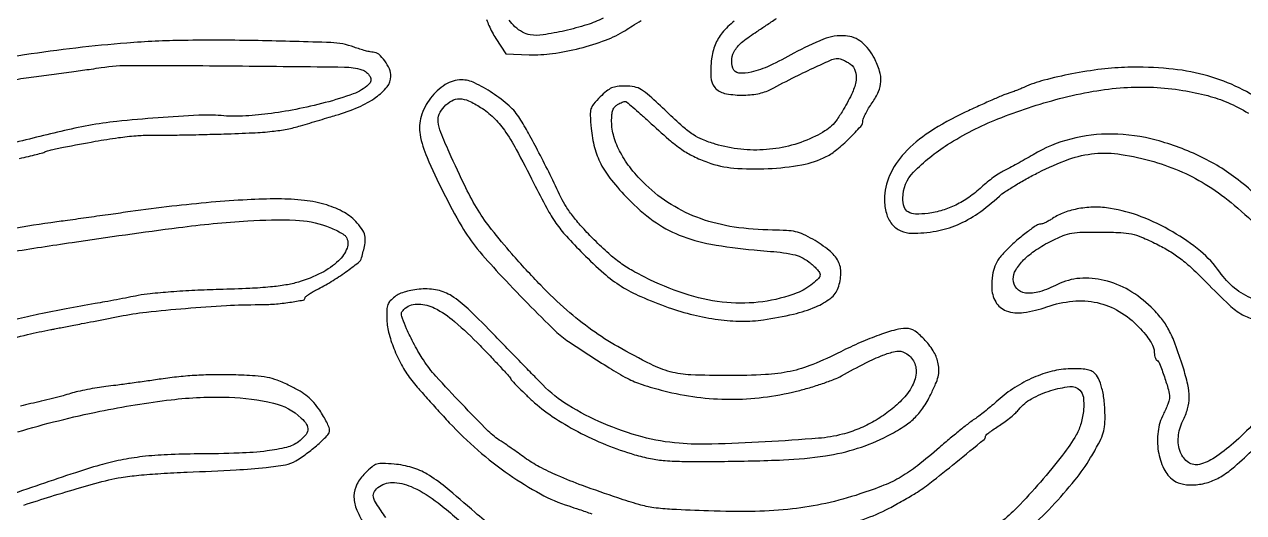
# Model space of a CAD drawing. Extents: x 0 to 2791, y 427 to 2463.
# Drawn here: x 481.4 to 879.2, y 1782.9 to 1942.1 of the extents above; entities that cross this region are included whole.
import ezdxf

# ---------------------------------------------------------------- set-up
doc = ezdxf.new("R2010")
doc.units = 0

msp = doc.modelspace()

# ---------------------------------------------------------------- linework, layer by layer
for points in [[(713.017917, 1943.1794, 0.057161), (709.090547, 1939.365972, 0.076228), (706.783973, 1935.462985, 0.064414), (705.582698, 1930.815592, 0.044076), (705.368866, 1924.911517, 0.161611), (706.711946, 1921.4727, 0.169895), (709.793394, 1919.619624, 0.049897), (715.363845, 1919.031803, 0.021694), (718.148133, 1919.137539, 0.02847), (720.667687, 1919.488137, 0.031317), (722.910889, 1920.0796, 0.040835), (724.863845, 1920.91, -0.00449), (732.94341, 1925.06189, -0.008395), (739.567025, 1928.252621, -0.006169), (744.842815, 1930.607316, -0.105327), (746.693355, 1930.977764, -0.072559), (747.554377, 1930.841311, -0.02898), (748.674914, 1930.419565, -0.027931), (749.849724, 1929.817219, -0.031466), (750.902096, 1929.108736, -0.148753), (752.501452, 1926.868529, -0.119508), (752.759312, 1923.904854, -0.071648), (751.547319, 1919.904064, -0.023235), (748.665159, 1914.417113, -0.019184), (746.564302, 1911.128543, -0.049962), (744.743165, 1908.995544, -0.053143), (742.60327, 1907.341344, -0.024144), (739.500108, 1905.631493, -0.047441), (731.723953, 1902.699869, -0.046806), (723.499296, 1901.269676, -0.046503), (715.101404, 1901.389892, -0.04558), (706.811751, 1903.056063, -0.025223), (702.671983, 1904.519914, -0.048994), (699.577761, 1906.163303, -0.035319), (696.271978, 1908.711747, -0.007799), (690.997932, 1913.556063, 0.005011), (685.363045, 1918.790042, 0.04537), (682.686261, 1920.815789, 0.09069), (680.429484, 1921.707416, 0.048884), (677.443993, 1922, 0.028031), (674.813192, 1921.852394, 0.074197), (672.996517, 1921.368695, 0.070676), (671.349755, 1920.360288, 0.023711), (669.258447, 1918.458447, 0.021268), (667.088508, 1916.095618, 0.105576), (666.244564, 1914.513266, 0.082254), (666.016426, 1912.546134, 0.010079), (666.315489, 1908.208447, 0.041652), (667.404476, 1901.94899, 0.057017), (669.468037, 1896.619464, 0.049261), (672.935035, 1891.348093, 0.022586), (678.39929, 1885.185137, 0.043396), (686.590693, 1878.094168, 0.060704), (695.054043, 1873.409776, 0.051949), (705.365521, 1870.439563, 0.022918), (719.447795, 1868.58666, -0.004087), (728.0133, 1867.786282, -0.028857), (732.141107, 1867.124195, -0.057173), (734.870626, 1866.186332, -0.051651), (737.419277, 1864.629368, -0.022534), (738.790189, 1863.482463, -0.02817), (739.948163, 1862.29482, -0.028518), (740.781929, 1861.219202, -0.151745), (741, 1860.517203, -0.193943), (740.495322, 1859.265043, -0.033222), (738.559691, 1857.504306, -0.034989), (736.074449, 1855.797667, -0.040995), (733.5, 1854.55452, -0.058211), (722.288893, 1851.672469, -0.056147), (710.574698, 1851.401183, -0.052048), (698.31948, 1853.796551, -0.038881), (685.5, 1858.838897, -0.013295), (679.924048, 1861.735118, -0.028813), (675.842513, 1864.312575, -0.028266), (672.036964, 1867.373515, -0.01233), (667.330039, 1871.834289, -0.012089), (663.54808, 1875.786363, -0.018862), (660.507946, 1879.384687, -0.02194), (658.150643, 1882.687208, -0.034442), (656.457435, 1885.73432, 0.005196), (652.91336, 1893.095044, 0.005499), (649.281896, 1900.242034, 0.00585), (645.87298, 1906.59004, 0.012266), (643.045543, 1911.426309, 0.073996), (639.603228, 1915.502434, 0.034407), (634.091397, 1919.718616, 0.033549), (628.271175, 1923.028903, 0.112991), (624.028815, 1924, 0.142388), (618.709638, 1922.453884, 0.089366), (613.909852, 1918.035866, 0.086853), (610.846022, 1912.082085, 0.122366), (610.498645, 1906.147616, 0.055806), (612.759378, 1898.748923, 0.014342), (618.054406, 1887.405356, 0.014981), (624.097877, 1876.220026, 0.042407), (629.177597, 1868.953493, 0.013622), (636.24521, 1860.929309, 0.00689), (645.556794, 1851.193354, 0.005051), (654.674072, 1842.105339, 0.048779), (658.934071, 1838.687089, 0.002426), (672.223658, 1830.096099, 0.023161), (678.076421, 1826.723966, 0.040855), (682.969706, 1824.685457, 0.016016), (690, 1822.655985, 0.030077), (700.797008, 1820.592151, 0.031355), (711.613965, 1819.876697, 0.031317), (722.447735, 1820.519423, 0.029849), (733.294939, 1822.51066, 0.011207), (737.532032, 1823.654368, 0.010381), (741.824138, 1825.014208, 0.010428), (745.59282, 1826.383201, 0.033889), (748, 1827.507768, -0.00813), (755.900008, 1831.706688, -0.024504), (761.460962, 1834.211957, -0.034492), (765.463454, 1835.473455, -0.14463), (767.956153, 1835.34646, -0.158377), (771.186609, 1832.878826, -0.157821), (772.355497, 1828.979975, -0.119226), (771.098239, 1824.236935, -0.07269), (767.61245, 1819.570495, -0.032681), (763.373758, 1815.862167, -0.032771), (758.691713, 1812.741477, -0.032829), (753.650493, 1810.264181, -0.033069), (748.340443, 1808.474957, -0.045351), (740.480009, 1807.139823, -0.005594), (723.10433, 1805.984002, -0.006684), (705.640763, 1805.252433, -0.027095), (695, 1805.525721, -0.045917), (682.940235, 1807.616021, -0.035263), (670.30399, 1811.999253, -0.036086), (658.868421, 1817.90237, -0.06215), (650.5, 1824.570636, -0.000695), (647.89438, 1827.244585, -0.000208), (643.927697, 1831.330022, -0.000208), (639.47771, 1835.920867, -0.000225), (635.147479, 1840.395925, 0.009216), (626.183419, 1849.332524, 0.050261), (620.79953, 1853.554249, 0.089139), (616.201693, 1855.426767, 0.070403), (610.83357, 1855.794343, 0.021362), (608.114029, 1855.480415, 0.031222), (605.762141, 1854.954324, 0.035929), (603.793568, 1854.226096, 0.055502), (602.236562, 1853.299053, 0.042908), (600.779622, 1851.985515, 0.098094), (600.002499, 1850.734304, 0.076998), (599.658566, 1849.092778, 0.019355), (599.61982, 1846.351828, 0.055157), (600.244898, 1841.741905, 0.032184), (601.944715, 1836.422968, 0.031225), (604.419848, 1831.111748, 0.037871), (607.403443, 1826.5, 0.015481), (609.164684, 1824.32602, 0.00329), (612.370907, 1820.658858, 0.00344), (616.145921, 1816.456646, 0.003264), (620.044428, 1812.232284, 0.02645), (629.34398, 1803.285333, 0.026143), (639.57112, 1795.333023, 0.027639), (649.783788, 1789.024057, 0.047109), (659, 1785.084366, -0.004826), (662.413792, 1783.955084, -0.002788), (666.5, 1782.533982, -0.002785)], [(808.520478, 1776.936234, 0.017853), (816.596636, 1784.905229, 0.01791), (824.152207, 1793.510129, 0.037047), (829.279515, 1800.835578, 0.010084), (831.854375, 1805.369904, 0.039226), (833.163303, 1808.317793, 0.053697), (833.783552, 1810.94116, 0.032343), (833.976143, 1814.135631, 0.023346), (833.718467, 1819.17079, 0.037149), (832.980242, 1823.418429, 0.04471), (831.842631, 1826.678924, 0.119817), (830.338363, 1828.602977, 0.090912), (829.119181, 1829.249234, 0.042736), (827.372515, 1829.641056, 0.031592), (825.02368, 1829.81068, 0.013671), (821.887984, 1829.752941, 0.054612), (815.999964, 1828.833721, 0.041281), (809.840719, 1826.609844, 0.039478), (803.837979, 1823.268477, 0.039089), (798.413757, 1819.015249, -0.009403), (796.635828, 1817.442266, -0.007617), (794.671931, 1815.820487, -0.007709), (792.814498, 1814.380045, -0.019696), (791.413757, 1813.411806, 0.024387), (789.789239, 1812.266229, 0.004273), (786.859041, 1809.937589, 0.004627), (783.467922, 1807.142749, 0.004139), (780, 1804.181006, -0.01195), (772.780711, 1798.207917, -0.034691), (767.428723, 1794.562435, -0.037375), (761.84892, 1791.840272, -0.015751), (754, 1788.995866, -0.023883), (742.858993, 1785.93148, -0.027326), (731.964731, 1784.106012, -0.02387), (719.777014, 1783.329213, -0.012471), (704.561602, 1783.466486, -0.003509), (692.663754, 1783.954352, -0.023575), (686.780093, 1784.51583, -0.034056), (681.886187, 1785.560824, -0.012141), (675.061602, 1787.692409, -0.005404), (663.471629, 1791.763904, -0.014664), (655.379057, 1794.977063, -0.020446), (649.394897, 1797.854263, -0.034766), (644.687911, 1800.795886, 0.002703), (642.512032, 1802.35802, 0.002507), (640.264358, 1803.936464, 0.0025), (638.250556, 1805.320769, 0.008424), (636.91416, 1806.197053, -0.05515), (632.749516, 1809.521773, -0.005909), (624.087423, 1818.364561, -0.006936), (615.686251, 1827.393688, -0.037483), (611.578329, 1832.680306, -0.014627), (610.190347, 1834.911979, -0.008619), (608.657405, 1837.65309, -0.008618), (607.219198, 1840.446676, -0.014568), (606.123883, 1842.840852, -0.006796), (604.748527, 1846.221908, -0.07696), (604.435362, 1847.628086, -0.177521), (604.715138, 1848.579967, -0.071344), (605.683118, 1849.559049, -0.173602), (610.015649, 1850.922435, -0.106478), (615.258369, 1849.577825, -0.062905), (621.775177, 1845.225193, -0.021211), (630.094936, 1837.366257, -0.002756), (633.801183, 1833.512934, -0.004131), (636.990347, 1830.104463, -0.001762), (639.678999, 1827.16216, -0.088226), (640.094936, 1826.5, 0.095113), (640.494661, 1825.882534, 0.004044), (642.317156, 1824.011522, 0.006817), (644.536522, 1821.829952, 0.004787), (647.091129, 1819.432841, 0.039404), (653.647295, 1814.289081, 0.025254), (661.97021, 1809.34529, 0.024351), (671.195272, 1805.038281, 0.026881), (680.5, 1801.805757, 0.021011), (685.701612, 1800.540556, 0.029753), (690.420415, 1799.889542, 0.017869), (696.693281, 1799.626718, 0.003139), (708.5, 1799.628357, 0.008663), (729.051204, 1800.116386, 0.027445), (742.74306, 1801.434078, 0.039217), (753.252819, 1803.886159, 0.042017), (763, 1807.91094, 0.023341), (768.123466, 1810.859767, 0.048677), (771.740408, 1813.703007, 0.053094), (774.542768, 1817.021798, 0.033349), (777.105665, 1821.411382, 0.012994), (778.709055, 1824.854591, 0.042085), (779.51515, 1827.241407, 0.058426), (779.769891, 1829.27099, 0.048435), (779.576976, 1831.441374, 0.086734), (778.16838, 1835.200954, 0.051266), (775.321938, 1839.07265, 0.052159), (771.974382, 1842.069486, 0.157778), (769.098979, 1843, 0.068876), (765.704632, 1842.530193, 0.016992), (760.333515, 1840.815292, 0.01668), (754.131016, 1838.363861, 0.014193), (747.757115, 1835.377685, -0.019962), (738.596468, 1831.214074, -0.044517), (731.284117, 1828.97047, -0.039368), (723.154678, 1827.907362, -0.012698), (711, 1827.591948, -0.010592), (698.82119, 1827.843282, -0.053857), (692.123721, 1828.851591, -0.053656), (685.78505, 1831.268274, -0.010465), (674.99749, 1837.055336, -0.027427), (666.564393, 1842.438769, -0.023964), (658.366377, 1848.945902, -0.020906), (649.855109, 1857.045825, -0.012673), (640.447478, 1867.286889, -0.012073), (633.829336, 1875.248388, -0.029113), (629.435793, 1881.519034, -0.025229), (625.451674, 1888.768667, -0.007171), (620.000192, 1900.417275, -0.010578), (617.247102, 1906.888877, -0.068096), (616.386712, 1910.328956, -0.131018), (616.765966, 1912.813842, -0.084047), (618.373459, 1915.268959, -0.078198), (620.838763, 1917.211331, -0.133231), (623.365805, 1917.846717, -0.102493), (626.336772, 1917.173464, -0.034527), (630.263105, 1915.048098, -0.050811), (634.457366, 1911.747588, -0.047718), (637.998873, 1907.603791, -0.029569), (641.86936, 1901.328993, -0.007018), (647.540305, 1890.424022, 0.00731), (651.833676, 1882.179821, 0.028649), (654.841226, 1877.296671, 0.032122), (658.217501, 1873.065896, 0.010915), (663.637874, 1867.358249, 0.01778), (670.439986, 1860.972691, 0.039203), (676.152944, 1856.720032, 0.038481), (682.525921, 1853.364746, 0.016549), (691.474338, 1849.84661, 0.02509), (699.660657, 1847.391849, 0.027865), (707.771121, 1845.870333, 0.029599), (715.490418, 1845.324849, 0.039466), (722.500555, 1845.798919, 0.019883), (732.344709, 1847.653125, 0.044208), (739.593957, 1850.00962, 0.061635), (744.480782, 1852.845157, 0.147682), (746.919726, 1856.199569, 0.07578), (747.804221, 1860.948066, 0.129328), (746.912289, 1864.856941, 0.104183), (744.006946, 1868.382982, 0.038333), (738.647107, 1872.029152, 0.023384), (735.544225, 1873.620873, 0.050507), (733.005248, 1874.480029, 0.04222), (730.0737, 1874.896056, 0.012209), (725.5, 1875.043222, -0.035273), (712.964411, 1876.026321, -0.048535), (702.010301, 1878.774111, -0.052426), (692.461917, 1883.357384, -0.053107), (684.120659, 1889.809634, -0.033529), (679.407503, 1894.979118, -0.044444), (675.902115, 1900.290078, -0.050183), (673.727873, 1905.515763, -0.073633), (673, 1910.431573, -0.020999), (673.094658, 1912.684468, -0.063161), (673.41504, 1914.186592, -0.092845), (674.00845, 1915.219525, -0.093468), (674.934259, 1915.964816, -0.011074), (675.716001, 1916.361178, -0.013485), (676.465296, 1916.695915, -0.012049), (677.105059, 1916.943371, -0.086458), (677.43011, 1917, -0.176107), (677.805868, 1916.863417, -0.00192), (679.92478, 1915.074625, -0.005726), (682.355788, 1912.957854, -0.003661), (685.133985, 1910.445532, 0.006813), (691.655715, 1904.62224, 0.026913), (695.899762, 1901.318596, 0.038061), (699.686549, 1899.092, 0.025849), (704.287513, 1897.12627, 0.067657), (712.813773, 1895.246701, 0.032657), (724.015286, 1895.060995, 0.032627), (735.056899, 1896.324597, 0.073273), (743.029389, 1899.014993, 0.054279), (746.446785, 1901.25492, 0.022339), (750.566741, 1904.966638, 0.016514), (754.254049, 1908.847876, 0.183715), (755, 1910.809542, -0.107064), (755.164157, 1911.567383, -0.014635), (755.88125, 1913.029783, -0.016272), (756.851291, 1914.733027, -0.013098), (758, 1916.5, 0.046821), (760.06755, 1920.204407, 0.091239), (760.848044, 1923.485772, 0.088269), (760.420349, 1926.902256, 0.041634), (758.75, 1931.03811, 0.103208), (754.58312, 1936.268058, 0.15894), (749.250127, 1938.380325, 0.109095), (742.154524, 1937.268299, 0.034851), (732.444625, 1932.667849, -0.018718), (724.547068, 1928.609337, -0.049244), (718.550103, 1926.495668, -0.086011), (714.503272, 1926.216591, -0.298608), (712.565524, 1927.793552, -0.101102), (712.23543, 1930.901516, -0.12113), (713.205326, 1933.671613, -0.080551), (715.753254, 1936.469747, -0.025134), (720.385465, 1939.784802, 0.005622), (723.438777, 1941.794591, 0.004308), (726.73198, 1944.057282, 0.004356)], [(632.208625, 1943.641686, 0.02126), (632.957705, 1941.722336, 0.021051), (634.012343, 1939.575941, 0.020019), (635.260274, 1937.488563), (638.520547, 1932.5), (646.045384, 1932.211804, 0.044076), (653.727742, 1932.594806, 0.027433), (662.58709, 1934.324011, 0.027584), (671.049192, 1936.967324, 0.051577), (677.468482, 1940.155614, -0.002088), (679.791269, 1941.611462, -0.001157), (682.637616, 1943.369831, -0.001154)], [(670.269143, 1944.115012, -0.041879), (664.948114, 1941.965962, -0.01922), (657.716247, 1940.028943, -0.017705), (650.652762, 1938.686159, -0.078493), (646.437168, 1938.703909, -0.085493), (643.921, 1939.569831, -0.058216), (641.449213, 1941.328201, -0.0608), (639.599783, 1943.459427, -0.149416)], [(479.861031, 1898.399823, 0.003886), (482.740034, 1899.056687, 0.005458), (485.298174, 1899.690862, 0.003329), (487.436832, 1900.26112, 0.071707), (488.033689, 1900.520821, -0.071609), (488.595596, 1900.765445, -0.005674), (490.171808, 1901.178478, -0.007606), (492.073061, 1901.623083, -0.005753), (494.172658, 1902.055261, -0.003787), (504.542655, 1903.984344, -0.009768), (512.065413, 1905.173788, -0.013349), (517.824742, 1905.813286, -0.025883), (522.45207, 1905.962028, 0.00775), (525.87091, 1905.947933, 0.001524), (532.010921, 1906.036499, 0.001616), (539.165189, 1906.184629, 0.001499), (546.5, 1906.38221, 0.00455), (555.959647, 1906.751585, 0.014392), (562.280841, 1907.2387, 0.020793), (567.107855, 1907.954756, 0.026092), (571.5, 1909.034346, -0.000324), (574.509596, 1909.940804, -0.000256), (577.765625, 1910.917371, -0.000259), (580.788519, 1911.820625, -0.000644), (583, 1912.477076, 0.029667), (590.400947, 1915.149988, 0.051726), (596.091686, 1918.327595, 0.068018), (599.760695, 1921.734962, 0.171563), (600.981974, 1925.115141, 0.103188), (600.487292, 1927.571192, 0.057389), (598.966102, 1930.23384, 0.058892), (597.000221, 1932.338344, 0.175035), (595.17742, 1933.014553, -0.052481), (594.253853, 1933.11987, -0.010994), (592.670867, 1933.507915, -0.011417), (590.845842, 1934.043027, -0.010583), (589, 1934.673646, 0.078719), (581.436358, 1936.15387, 0.004498), (557.640626, 1936.800059, 0.00762), (533.366741, 1936.870791, 0.016785), (514.840529, 1936.019985, 0.009061), (498.239236, 1934.394847, 0.008714), (481.48947, 1932.151668, 0.009105), (466.363658, 1929.574384, 0.020339)], [(477.714485, 1924.037381, -0.004544), (484.5, 1924.994844, 0.000698), (491.065628, 1925.869827, 0.00072), (497.5625, 1926.7544, 0.000694), (503.1912, 1927.536987, 0.003075), (506.5, 1928.022477, -0.038467), (516.162286, 1928.747938, -0.001645), (550.340059, 1928.568674, -0.000968), (585.857682, 1928.196711, -0.072995), (591.5, 1927.29692, -0.194014), (594.177234, 1925.100155, -0.348073), (593.7244, 1922.454533, -0.095556), (588.712562, 1919.444645, -0.024008), (579.573949, 1916.594814, -0.014617), (569.952505, 1914.392193, -0.01785), (560.83784, 1912.920128, -0.019573), (552.574865, 1912.213716, -0.032057), (545.553144, 1912.339768, 0.032943), (538.289195, 1912.457309, 0.006178), (525.007023, 1911.632246, 0.006864), (511.522119, 1910.440829, 0.020821), (502.408553, 1909.124105, 0.012072), (493.314288, 1907.192723, 0.001788), (475.071019, 1902.786586, 0.00109)], [(885.927046, 1916.574485, 0.04413), (876.466216, 1922.004595, 0.0448), (866.246148, 1925.657865, 0.041005), (854.750594, 1927.65248, 0.027712), (841.446824, 1928.110691, 0.025221), (832.846997, 1927.495505, 0.017145), (823.152091, 1925.969392, 0.017216), (814.056825, 1923.889164, 0.040555), (807.5, 1921.56725, -0.008166), (806.172951, 1920.998225, -0.005749), (804.663186, 1920.400019, -0.005803), (803.205187, 1919.860951, -0.012115), (802.055526, 1919.482121, 0.027418), (800.544017, 1918.932254, 0.002732), (797.009426, 1917.399421, 0.003432), (792.816381, 1915.5193, 0.00272), (788.309977, 1913.431711, 0.033101), (776.693756, 1907.003542, 0.063079), (768.526241, 1900.157571, 0.081109), (763.679853, 1892.845897, 0.106266), (762, 1885.03118, 0.068521), (762.619305, 1880.533308, 0.10193), (764.437461, 1877.013628, 0.115716), (767.296132, 1874.793086, 0.108327), (770.915298, 1874.005792, 0.043401), (778.838548, 1874.707752, 0.056336), (785.824275, 1876.774629, 0.052906), (792.497718, 1880.471895, 0.032639), (799.5, 1886.09852, -0.040085), (801.261376, 1887.471252, -0.009022), (804.475758, 1889.5038, -0.009298), (808.282455, 1891.719983, -0.008888), (812.225985, 1893.827682, -0.032378), (822.150703, 1898.121612, -0.06263), (830.580929, 1899.993533, -0.06228), (839.243339, 1899.724995, -0.031679), (849.8975, 1897.35677, -0.034496), (859.19449, 1893.952286, -0.037096), (867.701308, 1889.369428, -0.033533), (876.121948, 1883.160606, -0.020648), (885.188738, 1874.820493, -0.006735)], [(891.245703, 1878.813545, 0.033691), (878.15751, 1890.814529, 0.055634), (865.490553, 1898.819402, 0.047867), (850.663276, 1904.34578, 0.061763), (836.281354, 1906.339326, 0.066745), (822.76985, 1904.724845, 0.071509), (810.5, 1899.609493, -0.004512), (807.959572, 1898.125289, -0.003995), (805.287985, 1896.624826, -0.004013), (802.860205, 1895.311987, -0.012211), (801.182502, 1894.47392, 0.032947), (799.618206, 1893.609725, 0.013487), (797.610909, 1892.243624, 0.013275), (795.526866, 1890.655756, 0.016557), (793.682502, 1889.068081, -0.031354), (789.537116, 1885.707859, -0.040445), (785.329012, 1883.198924, -0.042257), (780.931122, 1881.481392, -0.039862), (776.220431, 1880.486332, -0.034847), (772.155755, 1880.246946, -0.134395), (769.746273, 1880.934666, -0.182432), (768.439306, 1882.602492, -0.076093), (768, 1885.472406, -0.196777), (771.455695, 1893.913164, -0.057212), (782.610634, 1902.921195, -0.046598), (799.036657, 1911.304193, -0.030952), (819.150666, 1917.900181, -0.020228), (830.062489, 1920.277856, -0.026924), (840.136997, 1921.495283, -0.028584), (849.771166, 1921.584597, -0.028566), (859.354696, 1920.574608, -0.022905), (867.460537, 1918.864527, -0.038953), (874.007429, 1916.610426, -0.033742), (880.733908, 1913.1349, -0.012929)], [(473.444697, 1838.671457, -0.006796), (482.403431, 1840.948059, -0.011378), (490, 1842.587123, -0.000021), (491.293463, 1842.835492, -0.000006), (493.234375, 1843.208076, -0.000006), (495.402372, 1843.624194, -0.000007), (497.5, 1844.026746, 0.000462), (500.086849, 1844.525629, 0.000144), (503.96875, 1845.279151, 0.000144), (508.304744, 1846.123413, 0.000159), (512.5, 1846.942911, -0.020645), (521.192081, 1848.273872, -0.006895), (533.99742, 1849.518198, -0.007091), (547.296186, 1850.435902, -0.013545), (558, 1850.7317, 0.018756), (562.980364, 1850.921276, 0.018187), (567.984279, 1851.483687, 0.010009), (572.387074, 1852.231808, 0.360069), (573, 1852.972582, -0.227334), (573.177621, 1853.343053, -0.016835), (574.101562, 1854.035268, -0.020738), (575.313221, 1854.808234, -0.014106), (576.75, 1855.589738, 0.019925), (581.483801, 1858.236414, 0.016868), (586.269254, 1861.394873, 0.011704), (590.386529, 1864.463707, 0.158336), (591.421407, 1866, 0.01796), (592.474474, 1870.251267, 0.082841), (592.579563, 1872.776094, 0.108057), (591.845759, 1874.857247, 0.041591), (590.012223, 1877.333297, 0.084095), (585.799651, 1880.757067, 0.054928), (580.030566, 1883.229759, 0.045837), (572.794027, 1884.723588, 0.028759), (564.15888, 1885.194305, 0.012701), (554.092915, 1884.907906, 0.007979), (542.348601, 1884.086797, 0.007381), (529.484563, 1882.789328, 0.006349), (516, 1881.054104, -0.000334), (509.609302, 1880.153465, -0.000232), (502.38125, 1879.143159, -0.000233), (495.436685, 1878.179061, -0.00048), (490, 1877.432211, 0.012016), (475.053587, 1875.026497, 0.016073)], [(882.271313, 1852.551635, -0.074437), (876.2524, 1856.110752, -0.069675), (871.382907, 1861.347692, 0.068014), (865.101536, 1868.147995, 0.040484), (856.040188, 1874.45828, 0.039624), (845.746224, 1879.40766, 0.052371), (835.708998, 1882.124268, 0.04232), (830.589691, 1882.509371, 0.041177), (825.430368, 1882.034345, 0.043224), (820.694278, 1880.771839, 0.062728), (816.84563, 1878.806195, -0.019178), (815.740752, 1878.114816, -0.020853), (814.616018, 1877.53057, -0.020871), (813.617401, 1877.113471, -0.08871), (812.982875, 1877, 0.149128), (811.577149, 1876.571197, 0.014213), (808.623559, 1874.46005, 0.017492), (805.247165, 1871.707409, 0.014115), (801.813892, 1868.526978, 0.037792), (799.459704, 1865.841918, 0.065931), (798.010211, 1863.2664, 0.063249), (797.245374, 1860.327687, 0.032082), (797, 1856.50748, 0.130892), (798.297797, 1851.634903, 0.177655), (801.754444, 1848.731981, 0.122499), (807.409086, 1848.146778, 0.049437), (815, 1850, -0.060885), (823.445881, 1851.858772, -0.077982), (831.382359, 1851.376898, -0.080265), (838.614444, 1848.517806, -0.069261), (844.997999, 1843.408599, -0.016361), (847.159503, 1840.967918, -0.030327), (848.721259, 1838.832471, -0.037582), (849.700713, 1837.021097, -0.105531), (850, 1835.618878, 0.032463), (850.064811, 1834.621688, 0.037902), (850.258478, 1833.692908, 0.041333), (850.540837, 1832.95167, 0.143637), (850.879926, 1832.57421, -0.16488), (851.770934, 1831.495525, -0.008545), (853.323373, 1827.195858, -0.012783), (854.664342, 1822.919103, -0.069681), (855, 1820.522265, -0.071166), (854.876575, 1819.659496, -0.015824), (854.4125, 1818.239299, -0.016129), (853.765597, 1816.618392, -0.014941), (853, 1815, 0.086658), (851.255146, 1809.33648, 0.070223), (851.345811, 1802.970587, 0.074281), (853.134149, 1797.245109, 0.127877), (856.352869, 1793.465394, 0.111889), (859.52302, 1792.169097, 0.064305), (863.667603, 1792.016187, 0.059009), (868.120922, 1792.96275, 0.059535), (872.21561, 1794.921781, 0.039188), (876.291829, 1797.979003, 0.009307), (882.562803, 1803.710257, 0.009336)], [(476.962093, 1867.928844, -0.002924), (497, 1871.027649, -0.004688), (531.731003, 1875.858536, -0.016267), (554.30255, 1878.038914, -0.024334), (569.838469, 1878.273677, -0.078758), (579.93789, 1876.323613, -0.017443), (582.090105, 1875.456963, -0.020528), (584.060213, 1874.48395, -0.0199), (585.638605, 1873.53869, -0.107577), (586.335144, 1872.830462, -0.239493), (586.678544, 1869.133332, -0.108928), (583.883878, 1864.999906, -0.073034), (578.305744, 1861.072342, -0.044253), (570.790897, 1858.077656, -0.031377), (566.715368, 1857.131845, -0.01796), (561.706196, 1856.480087, -0.012394), (554.93918, 1856.014573, -0.004114), (545, 1855.659915, 0.005673), (537.021091, 1855.3503, 0.005938), (529.171875, 1854.862981, 0.005719), (522.405643, 1854.284293, 0.026065), (518.5, 1853.69851, -0.002326), (515.313272, 1853.064664, -0.001371), (511.5, 1852.335469, -0.001371), (507.686503, 1851.627888, -0.002347), (504.5, 1851.061123, 0.004051), (495.063006, 1849.349419, 0.004772), (486.158087, 1847.571386, 0.003466), (478.586403, 1845.929392, 0.043205)], [(882.576787, 1812.07085, -0.027158), (875.84799, 1805.554675, -0.030186), (869.65438, 1800.800262, -0.089046), (864.76523, 1798.636147, -0.212969), (861.162525, 1799.293885, -0.15262), (858.593232, 1802.552628, -0.11312), (857.885065, 1807.597496, -0.095262), (859.357182, 1812.79966, 0.04716), (860.899197, 1816.758031, 0.068671), (861.421492, 1820.461732, 0.056302), (860.957341, 1824.682977, 0.021714), (859.409387, 1830.377379, 0.010289), (856.855893, 1837.846365, 0.034919), (854.758742, 1842.544881, 0.046127), (852.365778, 1846.182969, 0.030205), (849, 1849.910925, 0.06272), (841.769274, 1855.416225, 0.072068), (833.72257, 1858.644922, 0.078474), (825.694426, 1859.297151, 0.097907), (818.5, 1857.300202, -0.041627), (812.598761, 1854.924423, -0.104465), (808.002122, 1854.503326, -0.183745), (805.145309, 1855.991547, -0.183805), (804, 1859.00185, -0.136616), (804.839079, 1862.015485, -0.061), (807.401456, 1865.283552, -0.049201), (811.393431, 1868.549356, -0.031348), (816.590963, 1871.557629, -0.020835), (820.301109, 1873.215982, -0.051178), (823.171057, 1874.030092, -0.038301), (826.602141, 1874.365942, -0.007671), (832.752597, 1874.400792, -0.008598), (839.098549, 1874.230222, -0.04235), (842.646131, 1873.771047, -0.04783), (845.869136, 1872.742343, -0.012887), (850.752597, 1870.500821, -0.021366), (855.012885, 1868.179971, -0.028453), (858.654477, 1865.697005, -0.024393), (862.386769, 1862.5271, -0.010859), (867, 1858.012502, 0.009418), (874.537012, 1850.593991, 0.061009), (878.815063, 1847.430206, 0.092146), (882.956903, 1846.006283, 0.035508)], [(481.248114, 1785.395215, -0.003537), (490.027679, 1788.184642, -0.005004), (499.795685, 1791.105401, -0.006094), (509, 1793.636478, -0.029614), (512.939244, 1794.422524, -0.010264), (518.697736, 1795.100625, -0.008821), (525.894517, 1795.670711, -0.005215), (534.5, 1796.109776, 0.003193), (550.500646, 1796.861278, 0.012841), (560.257889, 1797.633688, 0.018881), (566.628291, 1798.547239, 0.093168), (570, 1799.83947, 0.022523), (573.925754, 1802.506978, 0.023453), (577.54085, 1805.483143, 0.019281), (580.393023, 1808.272249, 0.191807), (581, 1809.796298, 0.100133), (580.813036, 1810.720515, 0.016423), (580.045313, 1812.385504, 0.017503), (578.994295, 1814.309874, 0.01465), (577.75, 1816.276184, 0.030066), (575.827804, 1818.785876, 0.042614), (573.813222, 1820.746799, 0.038584), (571.344358, 1822.470849, 0.019494), (568, 1824.269678, 0.020178), (563.895714, 1826.073812, 0.046115), (560.650721, 1827.012668, 0.033207), (556.696803, 1827.501791, 0.006431), (549.5, 1827.817429, 0.010836), (543.529694, 1827.872935, 0.011182), (537.624935, 1827.667731, 0.011274), (531.782736, 1827.201419, 0.011463), (526, 1826.474072, -0.001672), (521.120602, 1825.763038, -0.001425), (515.96875, 1825.044861, -0.001435), (511.277297, 1824.418201, -0.004069), (508, 1824.017109, 0.011895), (505.146395, 1823.62245, 0.008246), (501.940625, 1823.046676, 0.008321), (498.878208, 1822.391244, 0.01691), (496.5, 1821.755275, -0.008148), (494.027843, 1821.047552, -0.003252), (490.61875, 1820.155177, -0.003217), (486.929126, 1819.240214, -0.004048), (483.5, 1818.442558, 0.008499), (480.143807, 1817.630313, 0.007509)], [(746.092323, 1778.517783, 0.081567), (763.5, 1784.345637, 0.004384), (765.679916, 1785.521293, 0.003134), (768.099062, 1786.873313, 0.003164), (770.388446, 1788.190927, 0.006772), (772.135103, 1789.242934, 0.027107), (776.813848, 1792.511972, 0.00464), (785.297308, 1799.279171, 0.001086), (794.51373, 1806.805345, 0.223923), (795.001788, 1807.833332, -0.220296), (795.176402, 1808.207779, -0.009639), (796.324195, 1809.138822, -0.01482), (797.77752, 1810.204247, -0.009876), (799.501089, 1811.341382, 0.016676), (801.361638, 1812.605529, 0.014325), (803.232859, 1814.054187, 0.014558), (804.856195, 1815.468106, 0.039673), (805.889331, 1816.586437, -0.100972), (809.970013, 1820.04466, -0.049857), (816.250611, 1822.71581, -0.049516), (822.434213, 1823.992125, -0.226244), (825.8, 1822.8, -0.170777), (826.89684, 1820.512503, -0.048243), (826.946612, 1816.501113, -0.046842), (826.152781, 1812.078949, -0.06213), (824.579877, 1808.309759, -0.0359), (820.138871, 1801.694243, -0.012776), (812.900259, 1792.897313, -0.012384), (805.324132, 1784.580705, -0.044307), (799.916063, 1779.850505, -0.013307)], [(479.242936, 1809.256768, -0.022092), (506, 1815.945118, -0.020176), (529.270727, 1819.710631, -0.03835), (548.211904, 1820.53348, -0.049215), (562.661334, 1818.620906, -0.131406), (571.75, 1813.758337, -0.065813), (573.437443, 1811.70032, -0.170429), (573.846206, 1809.852697, -0.153886), (573.019425, 1808.027158, -0.050924), (570.818283, 1806.023772, -0.098229), (566.935767, 1804.192118, -0.031171), (560.611777, 1803.023968, -0.02164), (551.470826, 1802.318144, -0.007142), (538, 1802.055367, 0.009737), (528.078338, 1801.810318, 0.017443), (519.952478, 1801.16663, 0.020293), (512.826906, 1800.05678, 0.021935), (506, 1798.39365, 0.008693), (498.046533, 1795.93153, 0.00294), (486.551957, 1792.077963, 0.001842), (475.100842, 1788.116742, 0.028877)], [(677.15908, 1752.136084, -0.000007), (681.47766, 1750.998356, -0.000007), (686.107468, 1749.778491, -0.000009), (690.361252, 1748.657551, 0.015104)], [(634.491524, 1778.02925, -0.017796), (628.427194, 1783, 0.007842), (618.723027, 1791.282531, 0.038326), (612.82841, 1795.439569, 0.062661), (607.841855, 1797.621438, 0.049256), (602.043152, 1798.729804, 0.013254), (598.279223, 1798.970735, 0.085837), (596.401942, 1798.717973, 0.099616), (594.843503, 1797.859155, 0.020791), (592.535656, 1795.735656, 0.074968), (589.890489, 1792.15116, 0.115723), (588.920944, 1788.441912, 0.100674), (589.652439, 1784.314964, 0.046863), (592.124322, 1779.445781, 0.036872)], [(599.346447, 1781.360009, -0.012462), (596.241579, 1785.77176, -0.09547), (595.264376, 1788.096224, -0.203504), (595.597578, 1789.792873, -0.091337), (597.222506, 1791.443296, -0.176224), (602.145171, 1792.764147, -0.090856), (608.37748, 1791.053147, -0.054381), (616.381236, 1786.059634, -0.018129), (626.93392, 1777.122168, 0.022959)]]:
    msp.add_lwpolyline(points, format="xyb")

doc.saveas('drawing.dxf')
